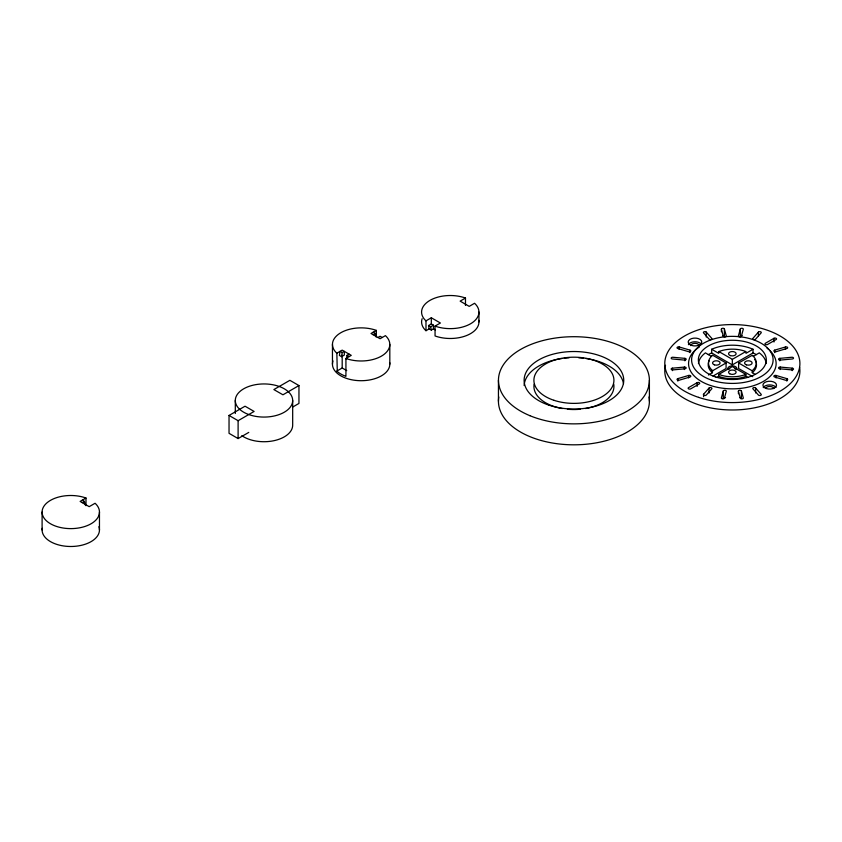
<?xml version="1.0" encoding="UTF-8"?>
<svg xmlns="http://www.w3.org/2000/svg" width="842" height="842" viewBox="0 0 842 842"><rect width="100%" height="100%" fill="white"/><g stroke="black" fill="none" stroke-linecap="round" stroke-linejoin="round"><path stroke-width="1.26" d="M708.417 375.006L712.437 372.69L712.564 370.764L711.774 370.07M716.689 377.469L718.7 376.311L718.836 374.385L732.34 366.586L745.854 374.385L745.991 376.311L748.001 377.469M756.358 354.64A33.964 19.608 0 0 0 753.022 352.956L732.34 364.891L711.669 352.956L711.669 349.251L718.7 353.314L719.057 351.451M341.547 356.661L342.189 352.587L344.325 351.356L344.325 355.061L341.547 356.661L339.41 355.429L340.052 351.356L342.189 352.587M346.346 359.429L346.988 355.366L349.125 354.135M723.299 390.993L721.405 397.877A1.505 0.874 0 0 0 722.657 398.876A1.505 0.874 0 0 0 724.394 398.15L726.278 391.267A1.505 0.874 0 0 0 725.025 390.267A1.505 0.874 0 0 0 723.299 390.993L723.299 398.382A1.505 0.874 0 0 1 725.541 397.761M740.297 329.012L738.413 335.895A1.505 0.874 0 0 0 739.665 336.895A1.505 0.874 0 0 0 741.392 336.168L743.286 329.285A1.505 0.874 0 0 0 742.023 328.285A1.505 0.874 0 0 0 740.297 329.012L740.297 336.4A1.505 0.874 0 0 1 742.202 335.705M703.586 394.245L709.069 388.036A1.505 0.874 0 0 1 711.101 387.657A1.505 0.874 0 0 1 711.753 388.825L706.28 395.035A1.505 0.874 0 0 1 704.249 395.424A1.505 0.874 0 0 1 703.586 394.245L703.586 396.708M758.41 332.116L752.927 338.337A1.505 0.874 0 0 0 753.59 339.505A1.505 0.874 0 0 0 755.621 339.126L761.105 332.916A1.505 0.874 0 0 0 760.442 331.737A1.505 0.874 0 0 0 758.41 332.116L758.41 335.821M711.774 355.861L712.564 355.166L726.078 362.965L726.078 368.512L713.016 376.048M755.274 374.427L752.264 372.69L752.285 370.638A23.913 13.809 0 0 0 752.285 355.292L738.613 362.965L738.613 368.512L752.759 376.679M752.264 372.69L752.432 372.564A24.155 13.946 0 0 0 755.674 361.207M85.989 498.032L80.127 501.422L89.199 506.663L95.062 503.274L96.083 504.253A28.681 16.556 0 0 1 75.454 528.397A28.681 16.556 0 0 1 42.479 509.357A28.681 16.556 0 0 1 84.305 497.454L85.989 498.032L85.989 505.695M229.035 415.453L245.043 406.212L254.116 411.443L238.107 420.695L229.035 415.453L229.035 433.325L238.107 438.566L248.779 432.399M336.853 353.208L342.189 350.125L351.261 355.366L345.925 358.45L345.925 376.321L345.199 376.069A28.681 16.556 0 0 1 337.284 371.501L336.853 353.208L335.842 352.23A28.681 16.556 0 0 1 340.852 332.716A28.681 16.556 0 0 1 374.658 329.822L376.342 330.401L376.342 336.789M376.342 330.401L371.006 333.485L380.079 338.726L385.415 335.642L386.425 336.621A28.681 16.556 0 0 1 381.415 356.134A28.681 16.556 0 0 1 347.609 359.029L345.925 358.45M82.263 502.663L84.389 501.422L85.031 504.758M373.143 334.716L375.279 333.485L375.921 336.811M377.942 337.495L380.079 336.263L382.215 337.495M298.952 385.562L282.944 394.803L273.871 389.572L289.88 380.321L298.952 385.562L298.952 403.434L292.553 407.128M336.853 371.08L342.189 367.996L346.725 370.617M435.377 329.969L433.451 328.864L431.325 330.096L429.188 328.864L425.989 330.717L425.989 320.855L431.325 317.771L440.398 323.012L435.061 326.086L435.061 335.947L436.745 336.537A28.681 16.556 0 0 0 466.205 335.695A28.681 16.556 0 0 0 478.814 320.307M465.479 305.446L465.479 298.047L460.142 301.131L469.215 306.372L474.551 303.288L475.562 304.267A28.681 16.556 0 0 1 470.552 323.781A28.681 16.556 0 0 1 436.745 326.675L435.061 326.086M429.188 328.864L428.546 325.538L431.325 323.938L433.451 325.17L433.451 328.864M428.546 325.538L430.683 326.77L433.451 325.17M712.564 370.764L726.078 362.965M718.836 351.546L732.34 359.345L745.854 351.546L745.991 353.314L753.022 349.251L753.022 352.956M697.113 382.689L688.577 387.615A1.505 0.874 0 0 0 688.577 388.846A1.505 0.874 0 0 0 690.714 388.846L699.249 383.92A1.505 0.874 0 0 0 699.249 382.689A1.505 0.874 0 0 0 697.113 382.689L697.113 386.383M773.977 338.316L765.431 343.241A1.505 0.874 0 0 0 765.431 344.473A1.505 0.874 0 0 0 767.567 344.473L776.113 339.547A1.505 0.874 0 0 0 776.113 338.316A1.505 0.874 0 0 0 773.977 338.316L773.977 342.01M753.264 356.355L759.295 352.872A33.964 19.608 0 0 1 766.241 363.533M744.654 374.837L745.854 374.385M745.991 376.311L744.781 376.763A24.155 13.946 0 0 1 719.91 376.763L718.7 376.311M677.852 378.626L688.619 375.469A1.505 0.874 0 0 1 690.651 375.848A1.505 0.874 0 0 1 689.987 377.016L679.231 380.184A1.505 0.874 0 0 1 677.2 379.805A1.505 0.874 0 0 1 677.852 378.626L677.852 381.1M774.703 350.146L785.46 346.978A1.505 0.874 0 0 1 787.491 347.357A1.505 0.874 0 0 1 786.828 348.525L776.071 351.693A1.505 0.874 0 0 1 774.04 351.314A1.505 0.874 0 0 1 774.703 350.146L774.703 352.609M672.463 368.175L684.399 367.08A1.505 0.874 0 0 1 686.125 367.807A1.505 0.874 0 0 1 684.862 368.807L672.937 369.891A1.505 0.874 0 0 1 671.211 369.175A1.505 0.874 0 0 1 672.463 368.175L672.463 370.638M779.818 358.355L791.754 357.261A1.505 0.874 0 0 1 793.48 357.987A1.505 0.874 0 0 1 792.217 358.987L780.292 360.081A1.505 0.874 0 0 1 778.566 359.355A1.505 0.874 0 0 1 779.818 358.355L779.818 360.818M684.862 358.355L672.937 357.261A1.505 0.874 0 0 0 671.211 357.987A1.505 0.874 0 0 0 672.463 358.987L684.399 360.081A1.505 0.874 0 0 0 686.125 359.355A1.505 0.874 0 0 0 684.862 358.355L684.862 360.818M780.292 367.08L792.217 368.175A1.505 0.874 0 0 1 793.48 369.175A1.505 0.874 0 0 1 791.754 369.891L779.818 368.807A1.505 0.874 0 0 1 778.566 367.807A1.505 0.874 0 0 1 780.292 367.08L780.292 369.543M679.231 346.978L689.987 350.146A1.505 0.874 0 0 1 690.651 351.314A1.505 0.874 0 0 1 688.619 351.693L677.852 348.525A1.505 0.874 0 0 1 677.2 347.357A1.505 0.874 0 0 1 679.231 346.978L679.231 349.441M776.071 375.469L786.828 378.626A1.505 0.874 0 0 1 787.491 379.805A1.505 0.874 0 0 1 785.46 380.184L774.703 377.016A1.505 0.874 0 0 1 774.04 375.848A1.505 0.874 0 0 1 776.071 375.469L776.071 377.932M465.479 298.047L463.784 297.468A28.681 16.556 0 0 0 429.988 300.362A28.681 16.556 0 0 0 424.968 319.876L425.989 320.855M718.836 374.385L720.036 374.837A23.913 13.809 0 0 0 744.717 374.795M738.613 362.965L752.127 370.764M711.427 356.355L705.396 352.872A33.964 19.608 0 0 0 698.45 363.533M373.143 332.253L375.279 333.485M346.988 355.366L349.125 356.598M82.263 500.19L84.389 501.422M712.437 372.69L711.637 371.985A24.155 13.946 0 0 1 708.585 362.313M425.989 330.717L424.968 329.738A28.681 16.556 0 0 1 422.137 318.697M706.28 332.116L711.753 338.337A1.505 0.874 0 0 1 711.101 339.505A1.505 0.874 0 0 1 709.069 339.126L703.586 332.916A1.505 0.874 0 0 1 704.249 331.737A1.505 0.874 0 0 1 706.28 332.116L706.28 337.053M755.621 388.036L761.105 394.245A1.505 0.874 0 0 1 760.442 395.424A1.505 0.874 0 0 1 758.41 395.035L752.927 388.825A1.505 0.874 0 0 1 753.59 387.657A1.505 0.874 0 0 1 755.621 388.036L755.621 392.961M724.394 329.012L726.278 335.895A1.505 0.874 0 0 1 725.025 336.895A1.505 0.874 0 0 1 723.299 336.168L721.405 329.285A1.505 0.874 0 0 1 722.657 328.285A1.505 0.874 0 0 1 724.394 329.012L724.394 336.4A1.505 0.874 0 0 0 722.846 335.674M741.392 390.993L743.286 397.877A1.505 0.874 0 0 1 742.023 398.876A1.505 0.874 0 0 1 740.297 398.15L738.413 391.267A1.505 0.874 0 0 1 739.665 390.267A1.505 0.874 0 0 1 741.392 390.993L741.392 398.382A1.505 0.874 0 0 0 739.844 397.656M430.683 326.77L431.325 330.096M792.217 368.175L792.217 370.638M786.828 378.626L786.828 381.1M785.46 346.978L785.46 349.441M738.413 391.267L738.413 393.73M732.34 359.345L732.34 364.891M721.405 329.285L721.405 331.748M709.069 388.036L709.069 392.961M689.987 350.146L689.987 352.609M688.619 375.469L688.619 377.932M684.399 367.08L684.399 369.543M649.403 380.289L649.403 401.245M498.443 380.289L498.443 401.245M478.951 312.066L478.951 321.928M431.325 317.771L431.325 323.938M389.814 344.42L389.814 364.144M342.189 355.229L342.189 367.996M332.453 344.42L332.453 364.144M292.679 400.508A28.681 16.556 0 0 1 249.653 414.853A28.681 16.556 0 0 1 249.653 386.162A28.681 16.556 0 0 1 292.679 400.508L292.679 425.157A28.681 16.556 0 0 1 273.661 440.755A28.681 16.556 0 0 1 241.822 435.661M238.107 420.695L238.107 438.566M235.307 400.508L235.307 413.485M99.461 512.062L99.461 529.934M42.1 512.062L42.1 529.934M708.88 361.492A24.155 13.946 0 0 1 709.269 360.692M754.664 359.471A24.155 13.946 0 0 1 755.221 360.334M770.262 350.946A43.784 25.271 0 0 1 758.232 383.963A43.784 25.271 0 0 1 700.07 380.658A43.784 25.271 0 0 1 699.428 346.915M767.073 348.188A43.784 25.271 0 0 1 768.746 349.535M799.574 367.154A67.56 39.006 0 0 1 730.688 409.97A67.56 39.006 0 0 1 665.517 365.249M727.972 369.185A4.526 2.61 0 0 1 732.74 365.902A4.526 2.61 0 0 1 736.445 369.617M765.61 388.436A4.147 2.4 0 0 1 769.851 386.457A4.147 2.4 0 0 1 773.84 388.604M690.829 345.63A4.147 2.4 0 0 1 695.124 343.315A4.147 2.4 0 0 1 699.134 345.788M711.9 370.07A23.913 13.809 0 0 1 711.9 355.861M719.121 351.482A23.913 13.809 0 0 1 745.696 351.482M763.231 387.657A6.789 3.926 0 0 1 769.472 384.931A6.789 3.926 0 0 1 776.029 387.404M711.669 349.251A33.964 19.608 0 0 1 753.022 349.251M688.419 344.694A6.789 3.926 0 0 1 694.092 341.82A6.789 3.926 0 0 1 700.87 343.747M708.322 354.64A33.964 19.608 0 0 1 711.669 352.956M729.14 369.122A4.526 2.61 0 0 1 729.751 368.838M734.94 368.838A4.526 2.61 0 0 1 735.55 369.122M613.734 384.184A40.006 23.092 0 0 1 585.537 408.549M580.443 409.233A40.006 23.092 0 0 1 567.403 409.233M562.309 408.549A40.006 23.092 0 0 1 534.112 384.184M524.134 385.51A49.815 28.765 0 0 1 561.814 358.545M564.203 358.239A49.815 28.765 0 0 1 569.034 357.829M578.801 357.829A49.815 28.765 0 0 1 583.643 358.239M586.021 358.545A49.815 28.765 0 0 1 623.501 383.626M649.035 396.971A75.485 43.584 0 0 1 573.918 444.818A75.485 43.584 0 0 1 498.801 396.971M389.678 362.523A28.681 16.556 0 0 1 359.723 380.689A28.681 16.556 0 0 1 333 360.913M98.914 526.703A28.681 16.556 0 0 1 72.191 546.469A28.681 16.556 0 0 1 42.237 528.302M698.565 397.361A67.56 39.006 0 0 0 799.9 363.576A67.56 39.006 0 0 0 698.565 329.801A67.56 39.006 0 0 0 698.565 397.361M766.115 388.478A6.789 3.926 0 0 0 776.492 385.289A6.789 3.926 0 0 0 766.515 381.689A6.789 3.926 0 0 0 766.115 388.478M691.587 345.409A6.789 3.926 0 0 0 701.775 342.01A6.789 3.926 0 0 0 691.587 338.61A6.789 3.926 0 0 0 691.587 345.409M715.363 376.869A33.964 19.608 0 0 0 766.315 359.881A33.964 19.608 0 0 0 715.363 342.894A33.964 19.608 0 0 0 715.363 376.869M711.964 380.258A40.763 23.534 0 0 0 773.103 359.881A40.763 23.534 0 0 0 711.964 339.505A40.763 23.534 0 0 0 711.964 380.258M714.448 364.849A3.778 2.179 0 0 0 720.11 362.965A3.778 2.179 0 0 0 714.448 361.081A3.778 2.179 0 0 0 714.448 364.849M729.677 373.753A3.778 2.179 0 0 0 735.992 372.774A3.778 2.179 0 0 0 731.372 370.101A3.778 2.179 0 0 0 729.677 373.753M730.456 355.608A3.778 2.179 0 0 0 736.118 353.724A3.778 2.179 0 0 0 730.456 351.83A3.778 2.179 0 0 0 730.456 355.608M746.465 364.849A3.778 2.179 0 0 0 752.127 362.965A3.778 2.179 0 0 0 746.465 361.081A3.778 2.179 0 0 0 746.465 364.849M553.92 400.287A40.006 23.092 0 0 0 613.923 380.289A40.006 23.092 0 0 0 553.92 360.281A40.006 23.092 0 0 0 553.92 400.287M549.016 405.191A49.815 28.765 0 0 0 623.743 380.289A49.815 28.765 0 0 0 549.016 355.377A49.815 28.765 0 0 0 549.016 405.191M529.955 415.706A75.485 43.584 0 0 0 649.035 384.562A75.485 43.584 0 0 0 542.774 340.589A75.485 43.584 0 0 0 529.955 415.706"/></g></svg>
